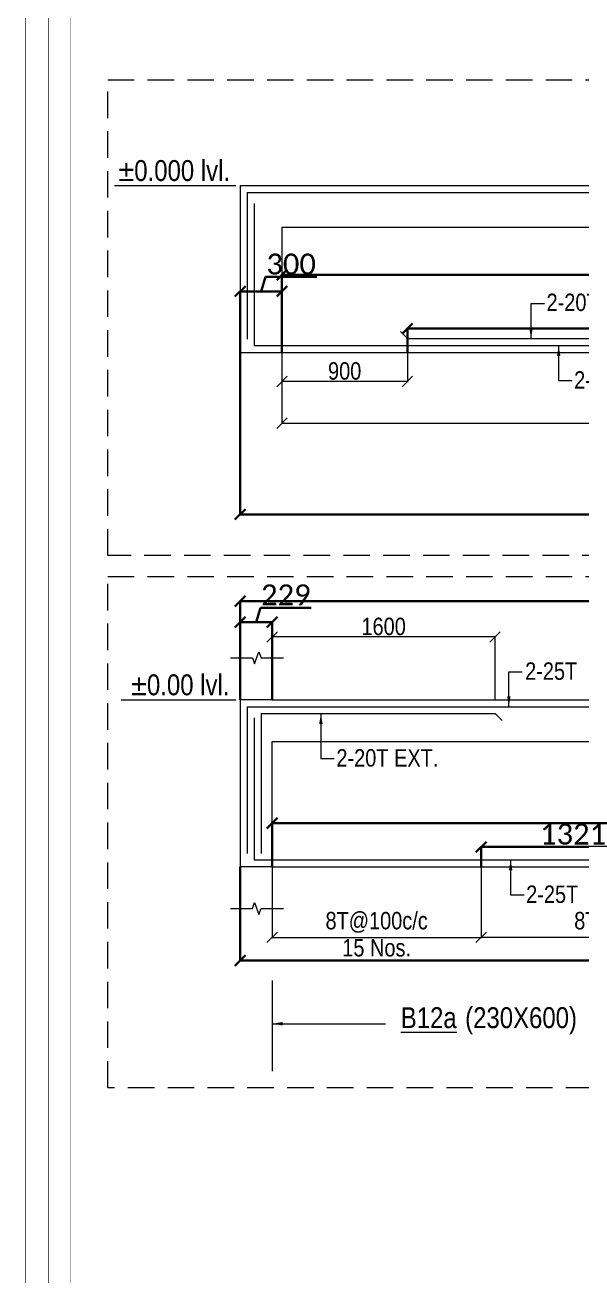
# Model space of a CAD drawing. Header units: millimetres. Extents: x 1112055 to 3390982, y -148532 to 766891.
# Drawn here: x 2905354 to 2913348, y -4757 to 13214 of the extents above; entities that cross this region are included whole.
import ezdxf
from ezdxf.enums import TextEntityAlignment as Align

# ---------------------------------------------------------------- set-up
doc = ezdxf.new("R2010")
doc.units = ezdxf.units.MM
doc.header["$PDMODE"] = 35
doc.header["$PDSIZE"] = -25
doc.linetypes.add('Hidden', pattern=[9.525, 6.35, -3.175])
for name, color, linetype, lineweight in [('B BEAM', 148, 'Continuous', 13), ('B BEAM IN LINE', 250, 'Continuous', 0), ('B STEEL', 34, 'Continuous', 15), ('B STEEL DIM', 216, 'Continuous', 13), ('B STEEL TEXT', 7, 'Continuous', 15), ('B STIRRUPS', 139, 'Continuous', 13), ('B TITLE BLOCK', 250, 'Continuous', 0), ('B-BEAM DOT', 251, 'Hidden', 9), ('B-BEAM NO', 215, 'Continuous', 18), ('B-COL', 1, 'Continuous', 35)]:
    doc.layers.add(name, color=color, linetype=linetype, lineweight=lineweight)
doc.layers.add('LEVEL-PLAN', color=12, linetype='Continuous')
doc.styles.add('Cali', font='calibri.ttf')
doc.styles.add('SWINC', font='swissc.ttf')
doc.dimstyles.new('BHOOMI', dxfattribs={"dimtxt": 230, "dimasz": 150, "dimexe": 10, "dimexo": 0, "dimgap": 25, "dimtad": 1, "dimdec": 0, "dimzin": 0, "dimdsep": 46, "dimtxsty": 'SWINC', "dimblk": 'OBLIQUE', "dimcen": 0.09, "dimclrd": 250, "dimclre": 250, "dimclrt": 256, "dimaunit": 1, "dimadec": 3, "dimazin": 0, "dimtfac": 1, "dimtdec": 0, "dimtofl": 0, "dimtmove": 1, "dimatfit": 3, "dimfxl": 100, "dimtolj": 1, "dimtzin": 0, "dimlwd": 9, "dimlwe": 5, "dimarcsym": 0})

# ---------------------------------------------------------------- blocks, each defined once
blk = doc.blocks.new('_Oblique')
at = {"color": 0, "linetype": 'ByBlock', "lineweight": -2}
blk.add_line((-0.5, -0.5), (0.5, 0.5), dxfattribs=at)
blk = doc.blocks.new('*D6175')
at = {"layer": 'B STIRRUPS', "color": 250, "lineweight": 0, "transparency": 16777216}
for p, q in [((2909042, 8509), (2909042, 7485)), ((2920107, 8509), (2920107, 7485)), ((2909042, 7495), (2920107, 7495))]:
    blk.add_line(p, q, dxfattribs=at)
at = {"layer": 'Defpoints', "color": 0, "lineweight": 40, "transparency": 16777216}
for p in [(2909042, 8509), (2920107, 8509), (2920107, 7495)]:
    blk.add_point(p, dxfattribs=at)
at = {"layer": 'B STIRRUPS', "color": 250, "lineweight": 0, "transparency": 16777216, "xscale": 150, "yscale": 150, "zscale": 150, "rotation": 180}
blk.add_blockref('_Oblique', (2909042, 7495), dxfattribs=at)
at = {"layer": 'B STIRRUPS', "color": 250, "lineweight": 0, "transparency": 16777216, "xscale": 150, "yscale": 150, "zscale": 150}
blk.add_blockref('_Oblique', (2920107, 7495), dxfattribs=at)
at = {"layer": 'B STIRRUPS', "transparency": 16777216, "char_height": 250, "attachment_point": 5, "style": 'SWINC'}
for s, insert in [('\\A1;8T@150c/c', (2914574, 7711)), ('Rest.', (2914574, 7345))]:
    blk.add_mtext(s, dxfattribs=dict(at, insert=insert))
blk = doc.blocks.new('*D6177')
at = {"layer": 'B STEEL DIM', "lineweight": 5, "transparency": 16777216}
for p, q in [((2910842, 8709), (2910842, 8083)), ((2909042, 8509), (2909042, 8083))]:
    blk.add_line(p, q, dxfattribs=at)
at = {"layer": 'B STEEL DIM', "lineweight": 9, "transparency": 16777216}
blk.add_line((2910842, 8093), (2909042, 8093), dxfattribs=at)
at = {"layer": 'Defpoints', "color": 0, "lineweight": 40, "transparency": 16777216}
for p in [(2910842, 8709), (2909042, 8509), (2909042, 8093)]:
    blk.add_point(p, dxfattribs=at)
at = {"layer": 'B STEEL DIM', "lineweight": 9, "transparency": 16777216, "xscale": 150, "yscale": 150, "zscale": 150, "rotation": 180}
blk.add_blockref('_Oblique', (2909042, 8093), dxfattribs=at)
at = {"layer": 'B STEEL DIM', "lineweight": 9, "transparency": 16777216, "xscale": 150, "yscale": 150, "zscale": 150}
blk.add_blockref('_Oblique', (2910842, 8093), dxfattribs=at)
at = {"layer": 'B STEEL DIM', "transparency": 16777216, "insert": (2909942, 8243), "char_height": 250, "attachment_point": 5, "style": 'SWINC'}
blk.add_mtext('\\A1;900', dxfattribs=at)
blk = doc.blocks.new('*D6005')
at = {"layer": 'B STIRRUPS', "color": 250, "lineweight": 0, "transparency": 16777216}
for p, q in [((2911901, 1121), (2911901, 97)), ((2916042, 1121), (2916042, 97)), ((2916042, 107), (2911901, 107))]:
    blk.add_line(p, q, dxfattribs=at)
at = {"layer": 'Defpoints', "color": 0, "lineweight": 40, "transparency": 16777216}
for p in [(2911901, 1121), (2916042, 1121), (2911901, 107)]:
    blk.add_point(p, dxfattribs=at)
at = {"layer": 'B STIRRUPS', "color": 250, "lineweight": 0, "transparency": 16777216, "xscale": 150, "yscale": 150, "zscale": 150, "rotation": 180}
blk.add_blockref('_Oblique', (2911901, 107), dxfattribs=at)
at = {"layer": 'B STIRRUPS', "color": 250, "lineweight": 0, "transparency": 16777216, "xscale": 150, "yscale": 150, "zscale": 150}
blk.add_blockref('_Oblique', (2916042, 107), dxfattribs=at)
at = {"layer": 'B STIRRUPS', "transparency": 16777216, "char_height": 250, "attachment_point": 5, "style": 'SWINC'}
for s, insert in [('\\A1;8T@150c/c', (2913971, 323)), ('Rest.', (2913971, -43))]:
    blk.add_mtext(s, dxfattribs=dict(at, insert=insert))
blk = doc.blocks.new('*D6006')
at = {"layer": 'B STIRRUPS', "color": 250, "lineweight": 0, "transparency": 16777216}
for p, q in [((2908901, 1121), (2908901, 97)), ((2911901, 1121), (2911901, 97)), ((2908901, 107), (2911901, 107))]:
    blk.add_line(p, q, dxfattribs=at)
at = {"layer": 'Defpoints', "color": 0, "lineweight": 40, "transparency": 16777216}
for p in [(2908901, 1121), (2911901, 1121), (2911901, 107)]:
    blk.add_point(p, dxfattribs=at)
at = {"layer": 'B STIRRUPS', "color": 250, "lineweight": 0, "transparency": 16777216, "xscale": 150, "yscale": 150, "zscale": 150, "rotation": 180}
blk.add_blockref('_Oblique', (2908901, 107), dxfattribs=at)
at = {"layer": 'B STIRRUPS', "color": 250, "lineweight": 0, "transparency": 16777216, "xscale": 150, "yscale": 150, "zscale": 150}
blk.add_blockref('_Oblique', (2911901, 107), dxfattribs=at)
at = {"layer": 'B STIRRUPS', "transparency": 16777216, "char_height": 250, "attachment_point": 5, "style": 'SWINC'}
for s, insert in [('\\A1;8T@100c/c', (2910401, 323)), ('15 Nos.', (2910401, -43))]:
    blk.add_mtext(s, dxfattribs=dict(at, insert=insert))
blk = doc.blocks.new('*D6020')
at = {"layer": 'B STEEL DIM', "lineweight": 5, "transparency": 16777216}
for p, q in [((2908901, 3521), (2908901, 4433)), ((2912101, 3521), (2912101, 4433))]:
    blk.add_line(p, q, dxfattribs=at)
at = {"layer": 'B STEEL DIM', "lineweight": 9, "transparency": 16777216}
blk.add_line((2912101, 4423), (2908901, 4423), dxfattribs=at)
at = {"layer": 'Defpoints', "color": 0, "lineweight": 40, "transparency": 16777216}
for p in [(2908901, 4423), (2908901, 3521), (2912101, 3521)]:
    blk.add_point(p, dxfattribs=at)
at = {"layer": 'B STEEL DIM', "lineweight": 9, "transparency": 16777216, "xscale": 150, "yscale": 150, "zscale": 150, "rotation": 180}
blk.add_blockref('_Oblique', (2908901, 4423), dxfattribs=at)
at = {"layer": 'B STEEL DIM', "lineweight": 9, "transparency": 16777216, "xscale": 150, "yscale": 150, "zscale": 150}
blk.add_blockref('_Oblique', (2912101, 4423), dxfattribs=at)
at = {"layer": 'B STEEL DIM', "transparency": 16777216, "insert": (2910501, 4573), "char_height": 250, "attachment_point": 5, "style": 'SWINC'}
blk.add_mtext('\\A1;1600', dxfattribs=at)
blk = doc.blocks.new('*D6702')
at = {"layer": 'Defpoints', "color": 3, "linetype": 'Hidden', "lineweight": 30, "ltscale": 1000, "transparency": 16777216}
for p, q in [((2908442, 8509), (2908442, 6174)), ((2947622, 8509), (2947622, 6174))]:
    blk.add_line(p, q, dxfattribs=at)
at = {"layer": 'Defpoints', "color": 3, "lineweight": 30, "ltscale": 1000, "transparency": 16777216}
blk.add_line((2908442, 6184), (2947622, 6184), dxfattribs=at)
at = {"layer": 'Defpoints', "color": 0, "lineweight": 40, "transparency": 16777216}
for p in [(2908442, 8509), (2947622, 8509), (2947622, 6184)]:
    blk.add_point(p, dxfattribs=at)
at = {"layer": 'Defpoints', "color": 3, "lineweight": 30, "transparency": 16777216, "xscale": 150, "yscale": 150, "zscale": 150, "rotation": 180}
blk.add_blockref('_Oblique', (2908442, 6184), dxfattribs=at)
at = {"layer": 'Defpoints', "color": 3, "lineweight": 30, "transparency": 16777216, "xscale": 150, "yscale": 150, "zscale": 150}
blk.add_blockref('_Oblique', (2947622, 6184), dxfattribs=at)
at = {"layer": 'Defpoints', "color": 3, "lineweight": 50, "transparency": 16777216, "insert": (2928032, 6367), "char_height": 300, "attachment_point": 5, "style": 'Cali'}
blk.add_mtext('\\A1;19590', dxfattribs=at)
blk = doc.blocks.new('*D6703')
at = {"layer": 'Defpoints', "color": 3, "linetype": 'Hidden', "lineweight": 30, "ltscale": 1000, "transparency": 16777216}
for p, q in [((2909042, 8509), (2909042, 9636)), ((2922507, 8509), (2922507, 9636))]:
    blk.add_line(p, q, dxfattribs=at)
at = {"layer": 'Defpoints', "color": 3, "lineweight": 30, "ltscale": 1000, "transparency": 16777216}
blk.add_line((2909042, 9626), (2922507, 9626), dxfattribs=at)
at = {"layer": 'Defpoints', "color": 0, "lineweight": 40, "transparency": 16777216}
for p in [(2922507, 9626), (2909042, 8509), (2922507, 8509)]:
    blk.add_point(p, dxfattribs=at)
at = {"layer": 'Defpoints', "color": 3, "lineweight": 30, "transparency": 16777216, "xscale": 150, "yscale": 150, "zscale": 150, "rotation": 180}
blk.add_blockref('_Oblique', (2909042, 9626), dxfattribs=at)
at = {"layer": 'Defpoints', "color": 3, "lineweight": 30, "transparency": 16777216, "xscale": 150, "yscale": 150, "zscale": 150}
blk.add_blockref('_Oblique', (2922507, 9626), dxfattribs=at)
at = {"layer": 'Defpoints', "color": 3, "lineweight": 50, "transparency": 16777216, "insert": (2915774, 9810), "char_height": 300, "attachment_point": 5, "style": 'Cali'}
blk.add_mtext('\\A1;6732', dxfattribs=at)
blk = doc.blocks.new('*D6710')
at = {"layer": 'Defpoints', "color": 3, "linetype": 'Hidden', "lineweight": 30, "ltscale": 1000, "transparency": 16777216}
for p, q in [((2910842, 8509), (2910842, 8862)), ((2920707, 8509), (2920707, 8862))]:
    blk.add_line(p, q, dxfattribs=at)
at = {"layer": 'Defpoints', "color": 3, "lineweight": 30, "ltscale": 1000, "transparency": 16777216}
blk.add_line((2920707, 8852), (2910842, 8852), dxfattribs=at)
at = {"layer": 'Defpoints', "color": 0, "lineweight": 40, "transparency": 16777216}
for p in [(2910842, 8852), (2910842, 8509), (2920707, 8509)]:
    blk.add_point(p, dxfattribs=at)
at = {"layer": 'Defpoints', "color": 3, "lineweight": 30, "transparency": 16777216, "xscale": 150, "yscale": 150, "zscale": 150, "rotation": 180}
blk.add_blockref('_Oblique', (2910842, 8852), dxfattribs=at)
at = {"layer": 'Defpoints', "color": 3, "lineweight": 30, "transparency": 16777216, "xscale": 150, "yscale": 150, "zscale": 150}
blk.add_blockref('_Oblique', (2920707, 8852), dxfattribs=at)
at = {"layer": 'Defpoints', "color": 3, "lineweight": 50, "transparency": 16777216, "insert": (2915774, 9036), "char_height": 300, "attachment_point": 5, "style": 'Cali'}
blk.add_mtext('\\A1;4932', dxfattribs=at)
blk = doc.blocks.new('*D6711')
at = {"layer": 'Defpoints', "color": 3, "lineweight": 30, "ltscale": 1000, "transparency": 16777216}
for p, q in [((2908805, 9595), (2908742, 9387)), ((2909543, 9595), (2908805, 9595)), ((2909042, 9387), (2908442, 9387))]:
    blk.add_line(p, q, dxfattribs=at)
at = {"layer": 'Defpoints', "color": 3, "linetype": 'Hidden', "lineweight": 30, "ltscale": 1000, "transparency": 16777216}
for p, q in [((2908442, 8509), (2908442, 9397)), ((2909042, 8509), (2909042, 9397))]:
    blk.add_line(p, q, dxfattribs=at)
at = {"layer": 'Defpoints', "color": 0, "lineweight": 40, "transparency": 16777216}
for p in [(2908442, 9387), (2908442, 8509), (2909042, 8509)]:
    blk.add_point(p, dxfattribs=at)
at = {"layer": 'Defpoints', "color": 3, "lineweight": 30, "transparency": 16777216, "xscale": 150, "yscale": 150, "zscale": 150, "rotation": 180}
blk.add_blockref('_Oblique', (2908442, 9387), dxfattribs=at)
at = {"layer": 'Defpoints', "color": 3, "lineweight": 30, "transparency": 16777216, "xscale": 150, "yscale": 150, "zscale": 150}
blk.add_blockref('_Oblique', (2909042, 9387), dxfattribs=at)
at = {"layer": 'Defpoints', "color": 3, "lineweight": 50, "transparency": 16777216, "insert": (2909174, 9779), "char_height": 300, "attachment_point": 5, "style": 'Cali'}
blk.add_mtext('\\A1;300', dxfattribs=at)
blk = doc.blocks.new('*D6744')
at = {"layer": 'Defpoints', "color": 3, "linetype": 'Hidden', "lineweight": 30, "ltscale": 1000, "transparency": 16777216}
for p, q in [((2908442, 1121), (2908442, -234)), ((2947042, 1121), (2947042, -234))]:
    blk.add_line(p, q, dxfattribs=at)
at = {"layer": 'Defpoints', "color": 3, "lineweight": 30, "ltscale": 1000, "transparency": 16777216}
blk.add_line((2908442, -224), (2947042, -224), dxfattribs=at)
at = {"layer": 'Defpoints', "color": 0, "lineweight": 40, "transparency": 16777216}
for p in [(2908442, 1121), (2947042, 1121), (2947042, -224)]:
    blk.add_point(p, dxfattribs=at)
at = {"layer": 'Defpoints', "color": 3, "lineweight": 30, "transparency": 16777216, "xscale": 150, "yscale": 150, "zscale": 150, "rotation": 180}
blk.add_blockref('_Oblique', (2908442, -224), dxfattribs=at)
at = {"layer": 'Defpoints', "color": 3, "lineweight": 30, "transparency": 16777216, "xscale": 150, "yscale": 150, "zscale": 150}
blk.add_blockref('_Oblique', (2947042, -224), dxfattribs=at)
at = {"layer": 'Defpoints', "color": 3, "lineweight": 50, "transparency": 16777216, "insert": (2927742, -40), "char_height": 300, "attachment_point": 5, "style": 'Cali'}
blk.add_mtext('\\A1;19300', dxfattribs=at)
blk = doc.blocks.new('*D6746')
at = {"layer": 'Defpoints', "color": 3, "linetype": 'Hidden', "lineweight": 30, "ltscale": 1000, "transparency": 16777216}
for p, q in [((2908901, 1121), (2908901, 1759)), ((2919042, 1121), (2919042, 1759))]:
    blk.add_line(p, q, dxfattribs=at)
at = {"layer": 'Defpoints', "color": 3, "lineweight": 30, "ltscale": 1000, "transparency": 16777216}
blk.add_line((2908901, 1749), (2919042, 1749), dxfattribs=at)
at = {"layer": 'Defpoints', "color": 0, "lineweight": 40, "transparency": 16777216}
for p in [(2919042, 1749), (2908901, 1121), (2919042, 1121)]:
    blk.add_point(p, dxfattribs=at)
at = {"layer": 'Defpoints', "color": 3, "lineweight": 30, "transparency": 16777216, "xscale": 150, "yscale": 150, "zscale": 150, "rotation": 180}
blk.add_blockref('_Oblique', (2908901, 1749), dxfattribs=at)
at = {"layer": 'Defpoints', "color": 3, "lineweight": 30, "transparency": 16777216, "xscale": 150, "yscale": 150, "zscale": 150}
blk.add_blockref('_Oblique', (2919042, 1749), dxfattribs=at)
at = {"layer": 'Defpoints', "color": 3, "lineweight": 50, "transparency": 16777216, "insert": (2913971, 1933), "char_height": 300, "attachment_point": 5, "style": 'Cali'}
blk.add_mtext('\\A1;5071', dxfattribs=at)
blk = doc.blocks.new('*D6755')
at = {"layer": 'Defpoints', "color": 3, "linetype": 'Hidden', "lineweight": 30, "ltscale": 1000, "transparency": 16777216}
for p, q in [((2908442, 3521), (2908442, 4947)), ((2959642, 3521), (2959642, 4947))]:
    blk.add_line(p, q, dxfattribs=at)
at = {"layer": 'Defpoints', "color": 3, "lineweight": 30, "ltscale": 1000, "transparency": 16777216}
blk.add_line((2959642, 4937), (2908442, 4937), dxfattribs=at)
at = {"layer": 'Defpoints', "color": 0, "lineweight": 40, "transparency": 16777216}
for p in [(2908442, 4937), (2908442, 3521), (2959642, 3521)]:
    blk.add_point(p, dxfattribs=at)
at = {"layer": 'Defpoints', "color": 3, "lineweight": 30, "transparency": 16777216, "xscale": 150, "yscale": 150, "zscale": 150, "rotation": 180}
blk.add_blockref('_Oblique', (2908442, 4937), dxfattribs=at)
at = {"layer": 'Defpoints', "color": 3, "lineweight": 30, "transparency": 16777216, "xscale": 150, "yscale": 150, "zscale": 150}
blk.add_blockref('_Oblique', (2959642, 4937), dxfattribs=at)
at = {"layer": 'Defpoints', "color": 3, "lineweight": 50, "transparency": 16777216, "insert": (2934042, 5121), "char_height": 300, "attachment_point": 5, "style": 'Cali'}
blk.add_mtext('\\A1;25600', dxfattribs=at)
blk = doc.blocks.new('*D6756')
at = {"layer": 'Defpoints', "color": 3, "lineweight": 30, "ltscale": 1000, "transparency": 16777216}
for p, q in [((2908734, 4844), (2908671, 4636)), ((2909462, 4844), (2908734, 4844)), ((2908442, 4636), (2908901, 4636))]:
    blk.add_line(p, q, dxfattribs=at)
at = {"layer": 'Defpoints', "color": 3, "linetype": 'Hidden', "lineweight": 30, "ltscale": 1000, "transparency": 16777216}
for p, q in [((2908442, 3521), (2908442, 4646)), ((2908901, 3521), (2908901, 4646))]:
    blk.add_line(p, q, dxfattribs=at)
at = {"layer": 'Defpoints', "color": 0, "lineweight": 40, "transparency": 16777216}
for p in [(2908901, 4636), (2908442, 3521), (2908901, 3521)]:
    blk.add_point(p, dxfattribs=at)
at = {"layer": 'Defpoints', "color": 3, "lineweight": 30, "transparency": 16777216, "xscale": 150, "yscale": 150, "zscale": 150, "rotation": 180}
blk.add_blockref('_Oblique', (2908442, 4636), dxfattribs=at)
at = {"layer": 'Defpoints', "color": 3, "lineweight": 30, "transparency": 16777216, "xscale": 150, "yscale": 150, "zscale": 150}
blk.add_blockref('_Oblique', (2908901, 4636), dxfattribs=at)
at = {"layer": 'Defpoints', "color": 3, "lineweight": 50, "transparency": 16777216, "insert": (2909098, 5028), "char_height": 300, "attachment_point": 5, "style": 'Cali'}
blk.add_mtext('\\A1;229', dxfattribs=at)
blk = doc.blocks.new('*D6362')
at = {"layer": 'Defpoints', "color": 3, "linetype": 'Hidden', "lineweight": 30, "ltscale": 1000, "transparency": 16777216}
for p, q in [((2911901, 1121), (2911901, 1416)), ((2914542, 1121), (2914542, 1416))]:
    blk.add_line(p, q, dxfattribs=at)
at = {"layer": 'Defpoints', "color": 3, "lineweight": 30, "ltscale": 1000, "transparency": 16777216}
blk.add_line((2914542, 1406), (2911901, 1406), dxfattribs=at)
at = {"layer": 'Defpoints', "color": 0, "lineweight": 40, "transparency": 16777216}
for p in [(2911901, 1406), (2911901, 1121), (2914542, 1121)]:
    blk.add_point(p, dxfattribs=at)
at = {"layer": 'Defpoints', "color": 3, "lineweight": 30, "transparency": 16777216, "xscale": 150, "yscale": 150, "zscale": 150, "rotation": 180}
blk.add_blockref('_Oblique', (2911901, 1406), dxfattribs=at)
at = {"layer": 'Defpoints', "color": 3, "lineweight": 30, "transparency": 16777216, "xscale": 150, "yscale": 150, "zscale": 150}
blk.add_blockref('_Oblique', (2914542, 1406), dxfattribs=at)
at = {"layer": 'Defpoints', "color": 3, "lineweight": 50, "transparency": 16777216, "insert": (2913221, 1590), "char_height": 300, "attachment_point": 5, "style": 'Cali'}
blk.add_mtext('\\A1;1321', dxfattribs=at)

msp = doc.modelspace()

# ---------------------------------------------------------------- linework, layer by layer
at = {"color": 252, "lineweight": 0, "ltscale": 25, "const_width": 7.31}
msp.add_lwpolyline([(2905358, -64430.5), (2905358, 35068.1), (3056577, 35068.1), (3056577, -64430.5)], close=True, dxfattribs=at)
at = {"layer": 'B BEAM'}
for p, q in [((2906639.7, 10909.2, 0), (2908377.6, 10909.2, 0)), ((2906734.4, 3521.4, 0), (2908377.6, 3521.4, 0))]:
    msp.add_line(p, q, dxfattribs=at)
at = {"layer": 'B BEAM', "ltscale": 25}
for p, q in [((2908442, 10909.2, 0), (2947621.9, 10909.2, 0)), ((2908442, 10909.2, 0), (2908442, 8509.2, 0)), ((2908442, 8509.2, 0), (2947621.9, 8509.2, 0)), ((2908442, 3521.4, 0), (2908442, 1121.4, 0)), ((2908900.8, 3521.4, 0), (2919042, 3521.4, 0)), ((2908900.8, 1121.4, 0), (2919042, 1121.4, 0)), ((2908900.8, -509.6, 0), (2908900.8, -1815.5, 0))]:
    msp.add_line(p, q, dxfattribs=at)
at = {"layer": 'B BEAM IN LINE', "color": 250, "linetype": 'Hidden', "lineweight": 0, "ltscale": 60, "elevation": 0}
for points in [[(2906541.5, 12428.9), (2948595.1, 12428.9), (2948595.1, 5591.7), (2906541.5, 5591.7)], [(2906541.5, -2053), (2906541.5, 5291.7), (2976442, 5291.7), (2976442, -4606.6), (2944366.5, -4606.6), (2944358.9, -2053)]]:
    msp.add_lwpolyline(points, close=True, dxfattribs=at)
at = {"layer": 'B STEEL', "color": 34, "lineweight": 9, "ltscale": 25}
for p, q in [((2908542, 10809.2, 0), (2908542, 8699.8, 0)), ((2908542, 10809.2, 0), (2947521.9, 10809.2, 0)), ((2908642, 10650.6, 0), (2908642, 8609.2, 0)), ((2910742, 8809.2, 0), (2910842, 8709.2, 0)), ((2910842, 8709.2, 0), (2920706.9, 8709.2, 0)), ((2908642, 8609.2, 0), (2947421.9, 8609.2, 0)), ((2908542, 3421.4, 0), (2908542, 1312, 0)), ((2908542, 3421.4, 0), (2959541.8, 3421.4, 0)), ((2908642, 3262.8, 0), (2908642, 1221.4, 0)), ((2908742, 3321.4, 0), (2912100.8, 3321.4, 0)), ((2908742, 3321.4, 0), (2908742, 1312, 0)), ((2912100.8, 3321.4, 0), (2912200.8, 3221.4, 0)), ((2908642, 1221.4, 0), (2949042, 1221.4, 0))]:
    msp.add_line(p, q, dxfattribs=at)
at = {"layer": 'B TITLE BLOCK', "color": 1, "ltscale": 25, "const_width": 7.31}
msp.add_lwpolyline([(2905694.7, -64093.8), (2905694.7, 34731.4), (3056240.2, 34731.4), (3056240.2, -64093.8)], close=True, dxfattribs=at)
at = {"layer": 'B TITLE BLOCK', "color": 250, "lineweight": 0, "ltscale": 25, "const_width": 7.31}
msp.add_lwpolyline([(2906001.1, -63787.4), (2906001.1, 34425), (3055933.9, 34425), (3055933.9, -63787.4)], close=True, dxfattribs=at)
at = {"layer": 'B-BEAM DOT', "linetype": 'Hidden', "ltscale": 750}
for p, q in [((2909042, 10309.2, 0), (2909042, 8509.2, 0)), ((2909042, 10309.2, 0), (2915483.7, 10309.2, 0)), ((2908900.8, 3521.4, 0), (2908442, 3521.4, 0)), ((2908900.8, 1121.4, 0), (2908900.8, 2921.4, 0)), ((2908900.8, 2921.4, 0), (2914542, 2921.4, 0)), ((2908900.8, 1121.4, 0), (2908442, 1121.4, 0))]:
    msp.add_line(p, q, dxfattribs=at)
at = {"layer": 'B-COL', "lineweight": 15, "ltscale": 25}
for p, q in [((2908442, 3521.4, 0), (2908442, 4121.4, 0)), ((2908900.8, 3521.4, 0), (2908900.8, 4121.4, 0)), ((2908442, 1121.4, 0), (2908442, 521.4, 0)), ((2908900.8, 1121.4, 0), (2908900.8, 521.4, 0))]:
    msp.add_line(p, q, dxfattribs=at)
at = {"layer": 'B-COL', "lineweight": 15, "ltscale": 25, "elevation": 0}
for points in [[(2908303.8, 4121.4), (2908617.3, 4121.4), (2908648.6, 4035.5), (2908711.1, 4207.2), (2908742.3, 4121.4), (2909062.6, 4121.4)], [(2908303.8, 521.4), (2908617.3, 521.4), (2908648.6, 607.2), (2908711.1, 435.5), (2908742.3, 521.4), (2909062.6, 521.4)]]:
    msp.add_lwpolyline(points, dxfattribs=at)

# ---------------------------------------------------------------- texts
at = {"layer": 'B STEEL TEXT', "style": 'SWINC'}
for s, p in [('2-20T+1-16T EXT.', (2912839.2, 9105.5, 0)), ('2-20T+1-25T thru.', (2913235.8, 7990.3, 0)), ('2-25T', (2912531.7, 3807.8, 0)), ('2-20T EXT.', (2909823.3, 2561.1, 0)), ('2-25T', (2912546.8, 602.5, 0))]:
    msp.add_text(s, height=250, dxfattribs=at).set_placement(p)
at = {"layer": 'B-BEAM NO', "ltscale": 25, "style": 'SWINC'}
for s, p in [('%%UB12a', (2911148.3, -1195.9, 0)), ('(230X600)', (2912473.7, -1195.9, 0))]:
    msp.add_text(s, height=300, dxfattribs=at).set_placement(p, align=Align.CENTER)
at = {"layer": 'LEVEL-PLAN', "linetype": 'ByBlock', "ltscale": 800, "style": 'SWINC'}
for s, p in [('%%P0.000 lvl.', (2907494.9, 10973.3, 0)), ('%%P0.00 lvl.', (2907581.4, 3585.5, 0))]:
    msp.add_text(s, height=300, dxfattribs=at).set_placement(p, align=Align.CENTER)

# ---------------------------------------------------------------- dimensions: what is measured, and where the dimension line sits
at = {"layer": 'B STEEL DIM'}
for base, p1, p2, picture, middle in [((2909042, 8092.8, 0), (2910842, 8709.2, 0), (2909042, 8509.2, 0), '*D6177', (2909942, 8242.8, 0)), ((2908900.8, 4423.2, 0), (2912100.8, 3521.4, 0), (2908900.8, 3521.4, 0), '*D6020', (2910500.8, 4573.2, 0))]:
    dim = msp.add_linear_dim(base=base, p1=p1, p2=p2, dimstyle='BHOOMI', override={"dimscale": 1, "dimtxt": 250, "dimlfac": 0.5, "dimtxsty": 'SWINC', "dimblk1": 'Oblique', "dimblk2": 'Oblique', "dimsah": 1, "dimclrd": 256, "dimclre": 256, "dimclrt": 256}, dxfattribs=at)
    dim.commit()
    dim.dimension.update_dxf_attribs({"geometry": picture, "text_midpoint": middle})
at = {"layer": 'B STIRRUPS'}
for base, p1, p2, text, picture, middle in [((2920106.9, 7495.2), (2909042, 8509.2, 0), (2920106.9, 8509.2), '8T@150c/c\\XRest. ', '*D6175', (2914574.4, 7495.2)), ((2911900.8, 107.4, 0), (2908900.8, 1121.4, 0), (2911900.8, 1121.4, 0), '8T@100c/c\\X 15 Nos. ', '*D6006', (2910400.8, 107.4, 0))]:
    dim = msp.add_linear_dim(base=base, p1=p1, p2=p2, angle=180, text=text, dimstyle='BHOOMI', override={"dimscale": 1, "dimtxt": 250, "dimgap": 25, "dimlfac": 0.5, "dimtxsty": 'SWINC', "dimblk1": 'Oblique', "dimblk2": 'Oblique', "dimsah": 1, "dimlwd": 0, "dimlwe": 0}, dxfattribs=at)
    dim.commit()
    dim.dimension.update_dxf_attribs({"geometry": picture, "text_midpoint": middle})
dim = msp.add_linear_dim(base=(2911900.8, 107.4), p1=(2916042, 1121.4, 0), p2=(2911900.8, 1121.4, 0), text='8T@150c/c\\X Rest. ', dimstyle='BHOOMI', override={"dimscale": 1, "dimtxt": 250, "dimgap": 25, "dimlfac": 0.5, "dimtxsty": 'SWINC', "dimblk1": 'Oblique', "dimblk2": 'Oblique', "dimsah": 1, "dimlwd": 0, "dimlwe": 0}, dxfattribs=at)
dim.commit()
dim.dimension.update_dxf_attribs({"geometry": '*D6005', "text_midpoint": (2913971.4, 107.4)})
at = {"layer": 'Defpoints', "color": 3, "lineweight": 50, "ltscale": 1000}
for base, p1, p2, picture, middle in [((2908442, 9386.6), (2909042, 8509.2, 0), (2908442, 8509.2, 0), '*D6711', (2908834.6, 9779)), ((2922506.9, 9626.3), (2909042, 8509.2, 0), (2922506.9, 8509.2, 0), '*D6703', (2915774.4, 9809.9)), ((2910842, 8852.4), (2920706.9, 8509.2, 0), (2910842, 8509.2, 0), '*D6710', (2915774.4, 9036.1)), ((2947621.9, 6183.5), (2908442, 8509.2, 0), (2947621.9, 8509.2, 0), '*D6702', (2928031.9, 6367.2)), ((2908442, 4937.3), (2959641.8, 3521.4, 0), (2908442, 3521.4, 0), '*D6755', (2934041.9, 5121)), ((2908900.8, 4635.6), (2908442, 3521.4, 0), (2908900.8, 3521.4, 0), '*D6756', (2908764, 5027.9)), ((2919042, 1749.1), (2908900.8, 1121.4, 0), (2919042, 1121.4, 0), '*D6746', (2913971.4, 1932.8)), ((2911900.8, 1406.3), (2914542, 1121.4, 0), (2911900.8, 1121.4, 0), '*D6362', (2913221.4, 1590)), ((2947042, -224.2), (2908442, 1121.4, 0), (2947042, 1121.4, 0), '*D6744', (2927742, -40.5))]:
    dim = msp.add_linear_dim(base=base, p1=p1, p2=p2, dimstyle='BHOOMI', override={"dimtxt": 300, "dimgap": 30, "dimlfac": 0.5, "dimtxsty": 'Cali', "dimblk1": 'Oblique', "dimblk2": 'Oblique', "dimsah": 1, "dimclrd": 3, "dimclre": 3, "dimclrt": 3, "dimlwd": 30, "dimlwe": 30}, dxfattribs=at)
    dim.commit()
    dim.dimension.update_dxf_attribs({"geometry": picture, "text_midpoint": middle})

# ---------------------------------------------------------------- leaders
at = {"layer": 'B STEEL TEXT'}
for points in [[(2912616.7, 8709.2, 0), (2912616.7, 9211.7, 0), (2912808.9, 9211.7, 0)], [(2913013.3, 8609.2, 0), (2913013.3, 8106.6, 0), (2913205.5, 8106.6, 0)], [(2912298.7, 3421.4, 0), (2912298.7, 3923.9, 0), (2912490.9, 3923.9, 0)], [(2909600.8, 3321.4, 0), (2909600.8, 2677.4, 0), (2909793.1, 2677.4, 0)], [(2912324.3, 1221.4, 0), (2912324.3, 718.8, 0), (2912516.5, 718.8, 0)], [(2908900.8, -1133.2, 0), (2910527.1, -1133.2, 0)]]:
    msp.add_leader(points, dimstyle='BHOOMI', override={"dimtad": 0, "dimclrd": 256, "dimlwd": 0}, dxfattribs=at)

doc.saveas('drawing.dxf')
